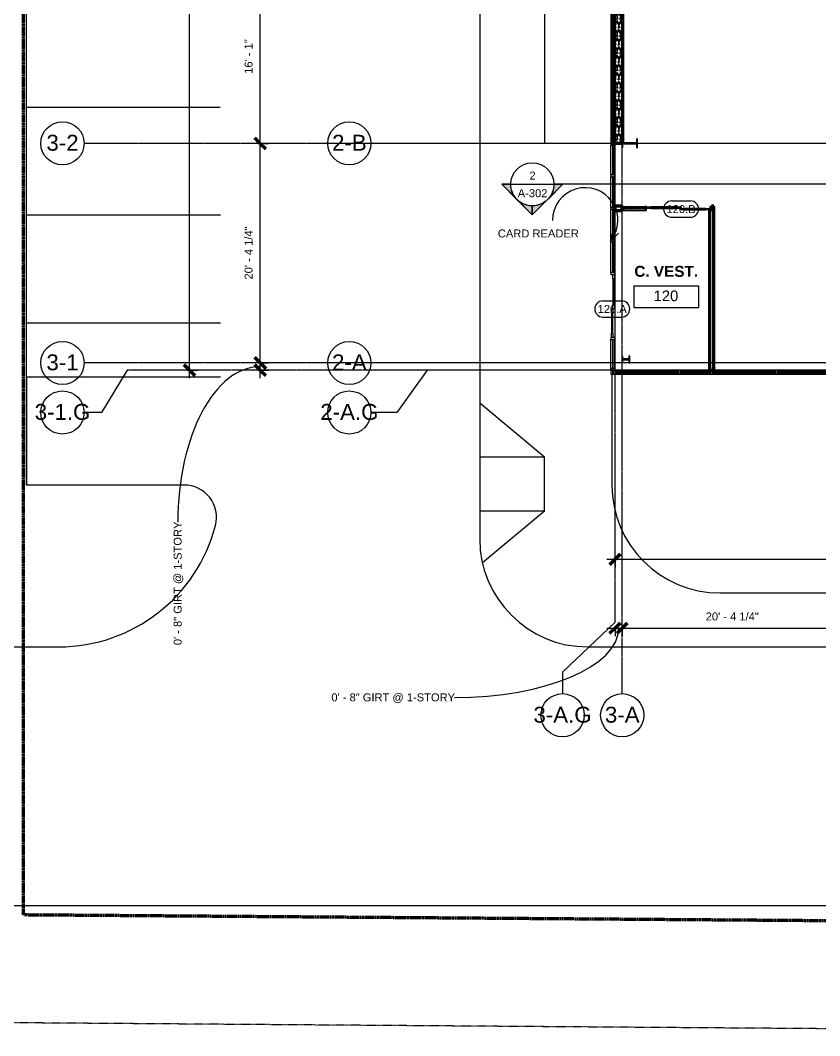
# Model space of a CAD drawing. Header units: inches. Extents: x 15537 to 31673, y -30778 to -16067.
# Drawn here: x 21401 to 22289, y -23536 to -22406 of the extents above; entities that cross this region are included whole.
import ezdxf

# ---------------------------------------------------------------- set-up
doc = ezdxf.new("R2010")
doc.units = ezdxf.units.IN
doc.header["$MEASUREMENT"] = 0
for name, pattern in [('Center 1_4_', [0.53125, 0.25, -0.09375, 0.09375, -0.09375]), ('Grid Line 1_2_', [0.875, 0.5, -0.125, 0.125, -0.125]), ('Hidden', [0.28125, 0.1875, -0.09375])]:
    doc.linetypes.add(name, pattern=pattern)
for name, color, linetype, lineweight in [('A-ANNO-DIMS', 211, 'Continuous', 9), ('A-ANNO-DIMS-96', 211, 'Continuous', 9), ('A-AREA-IDEN', 2, 'Continuous', 9), ('A-DETL', 90, 'Continuous', 9), ('A-DOOR', 31, 'Continuous', 13), ('A-DOOR-IDEN', 31, 'Continuous', 9), ('A-GLAZ-CURT', 52, 'Continuous', 9), ('A-GLAZ-CWMG', 51, 'Continuous', 9), ('A-PROP-SBCK', 71, 'Hidden', 50), ('A-WALL', 113, 'Continuous', 13), ('A-WALL-PATT', 111, 'Continuous', 50), ('Conc', 7, 'Continuous', 9), ('EOP-PR', 4, 'Continuous', 9), ('G-ANNO-SYMB', 111, 'Continuous', 9), ('G-ANNO-TEXT', 231, 'Continuous', 9), ('I-WALL', 2, 'Continuous', 13), ('L-SITE-WALL', 31, 'Continuous', 13), ('PAINT', 190, 'Continuous', 9), ('PROP', 3, 'Center 1_4_', 9), ('S-COLS', 52, 'Continuous', 9), ('S-GRID', 1, 'Continuous', 9), ('S-GRID-IDEN', 1, 'Continuous', 9)]:
    doc.layers.add(name, color=color, linetype=linetype, lineweight=lineweight)
doc.styles.add('Arial', font='arial.ttf', dxfattribs={"height": 17.703593})
doc.styles.add('Arial_1', font='arial.ttf', dxfattribs={"height": 8.851796})
doc.styles.add('Arial_2', font='arial.ttf', dxfattribs={"height": 11.802395})
doc.styles.add('Arial_B_1', font='arialbd.ttf', dxfattribs={"height": 12.177074})
doc.dimstyles.new('Linear_-_3_32__Arial', dxfattribs={"dimscale": 12, "dimtxt": 9, "dimasz": 1, "dimexe": 0.75, "dimexo": 0.5, "dimgap": 0.5, "dimtad": 1, "dimrnd": 0.25, "dimzin": 1, "dimdsep": 46, "dimlunit": 4, "dimtxsty": 'Arial_1', "dimblk1": 'OBLIQUE', "dimblk2": 'OBLIQUE', "dimsah": 1, "dimcen": 0.09, "dimdle": 0.75, "dimazin": 0, "dimtfac": 1, "dimtdec": 4, "dimtix": 1, "dimtmove": 1, "dimatfit": 3, "dimfxl": 0, "dimtvp": 1, "dimfrac": 2, "dimtolj": 1, "dimtzin": 0, "dimarcsym": 0})
doc.dimstyles.new('Linear_-_3_32__Arial_1', dxfattribs={"dimscale": 12, "dimtxt": 9, "dimasz": 1, "dimexe": 0.75, "dimexo": 0.5, "dimgap": 0.5, "dimtad": 1, "dimrnd": 0.25, "dimzin": 1, "dimdsep": 46, "dimlunit": 4, "dimtxsty": 'Arial_1', "dimblk1": 'OBLIQUE', "dimblk2": 'OBLIQUE', "dimsah": 1, "dimcen": 0.09, "dimdle": 0.75, "dimazin": 0, "dimtfac": 1, "dimtdec": 4, "dimtix": 1, "dimtmove": 0, "dimatfit": 3, "dimfxl": 0, "dimtvp": 1, "dimfrac": 2, "dimtolj": 1, "dimtzin": 0, "dimarcsym": 0})
pattern_1 = [(0, (0, 0), (30.72, 7.68), [1.267, -21.773, 1.267, -21.773, -122.88]), (0, (0, 0), (30.72, 7.68), [-46.08, 1.267, -44.813, 1.267, -21.773, -53.76]), (0, (0, 0), (30.72, 7.68), [-115.2, 1.267, -14.093, 1.267, -37.133]), (120, (11.52, 3.84), (-22.0110751, 22.7643004), [1.267, -21.773, 1.267, -21.773, -122.88]), (120, (11.52, 3.84), (-22.0110751, 22.7643004), [-46.08, 1.267, -44.813, 1.267, -21.773, -53.76]), (120, (11.52, 3.84), (-22.0110751, 22.7643004), [-115.2, 1.267, -14.093, 1.267, -37.133]), (240, (15.36, 19.2), (-8.7089249, -30.4443004), [1.267, -21.773, 1.267, -21.773, -122.88]), (240, (15.36, 19.2), (-8.7089249, -30.4443004), [-46.08, 1.267, -44.813, 1.267, -21.773, -53.76]), (240, (15.36, 19.2), (-8.7089249, -30.4443004), [-115.2, 1.267, -14.093, 1.267, -37.133])]

# ---------------------------------------------------------------- blocks, each defined once
blk = doc.blocks.new('W-Wide Flange-C_- Enlarged11')
at = {"layer": 'S-COLS'}
h = blk.add_hatch(dxfattribs=at)
h.set_pattern_fill('FP_15', color=256, style=0, pattern_type=2)
h.set_pattern_definition([(135, (-22783.303, -22073.765), (-9.503515, -9.503515), []), (135, (-22797.703, -22073.765), (-9.503515, -9.503515), [])])
h.paths.add_polyline_path([(4, -4.1), (4, -3.7), (0.8, -3.7), (0.3, -3.5), (0.1, -3), (0.1, 3), (0.3, 3.5), (0.8, 3.7), (4, 3.7), (4, 4.1), (-4, 4.1), (-4, 3.7), (-0.8, 3.7), (-0.3, 3.5), (-0.1, 3), (-0.1, -3), (-0.3, -3.5), (-0.8, -3.7), (-4, -3.7), (-4, -4.1)], flags=0)
at = {"layer": 'S-COLS', "lineweight": 30}
for p, q in [((4, 4.1), (-4, 4.1)), ((-4, 4.1), (-4, 3.7)), ((-4, 3.7), (-0.8, 3.7)), ((-0.1, 3), (-0.1, -3)), ((0.1, -3), (0.1, 3)), ((0.8, 3.7), (4, 3.7)), ((4, 3.7), (4, 4.1)), ((-0.8, -3.7), (-4, -3.7)), ((-4, -3.7), (-4, -4.1)), ((-4, -4.1), (4, -4.1)), ((4, -3.7), (0.8, -3.7)), ((4, -4.1), (4, -3.7))]:
    blk.add_line(p, q, dxfattribs=at)
for centre, start, end in [((-0.8, 3), 0, 90), ((0.8, 3), 90, 180), ((-0.8, -3), 270, 0), ((0.8, -3), 180, 270)]:
    blk.add_arc(centre, 0.691, start, end, dxfattribs=at)
blk = doc.blocks.new('W-Wide Flange-C_- Enlarged12')
at = {"layer": 'S-COLS'}
h = blk.add_hatch(dxfattribs=at)
h.set_pattern_fill('FP_17', color=256, style=0, pattern_type=2)
h.set_pattern_definition([(135, (-22543.053, -22077.89), (-9.503515, -9.503515), []), (135, (-22557.453, -22077.89), (-9.503515, -9.503515), [])])
h.paths.add_polyline_path([(5, -8.2), (5, -7.8), (0.8, -7.8), (0.3, -7.6), (0.1, -7.1), (0.1, 7.1), (0.3, 7.6), (0.8, 7.8), (5, 7.8), (5, 8.2), (-5, 8.2), (-5, 7.8), (-0.8, 7.8), (-0.3, 7.6), (-0.1, 7.1), (-0.1, -7.1), (-0.3, -7.6), (-0.8, -7.8), (-5, -7.8), (-5, -8.2)], flags=0)
at = {"layer": 'S-COLS', "lineweight": 30}
for p, q in [((5, 8.2), (-5, 8.2)), ((-5, 8.2), (-5, 7.8)), ((-5, 7.8), (-0.8, 7.8)), ((-0.1, 7.1), (-0.1, -7.1)), ((0.1, -7.1), (0.1, 7.1)), ((0.8, 7.8), (5, 7.8)), ((5, 7.8), (5, 8.2)), ((-0.8, -7.8), (-5, -7.8)), ((-5, -7.8), (-5, -8.2)), ((-5, -8.2), (5, -8.2)), ((5, -7.8), (0.8, -7.8)), ((5, -8.2), (5, -7.8))]:
    blk.add_line(p, q, dxfattribs=at)
for centre, start, end in [((-0.8, 7.1), 0, 90), ((0.8, 7.1), 90, 180), ((-0.8, -7.1), 270, 0), ((0.8, -7.1), 180, 270)]:
    blk.add_arc(centre, 0.691, start, end, dxfattribs=at)
blk = doc.blocks.new('System Panel - _- Enlarged7')
at = {"layer": 'A-GLAZ-CURT', "lineweight": 13}
for p, q in [((16.53125, -0.25), (-16.53125, -0.25)), ((-16.53125, -0.25), (-16.53125, -1.25)), ((-16.53125, -1.25), (16.53125, -1.25)), ((16.53125, -1.25), (16.53125, -0.25))]:
    blk.add_line(p, q, dxfattribs=at)
blk = doc.blocks.new('Rectangular Mul_- Enlarged35')
at = {"layer": 'A-GLAZ-CWMG'}
for p, q in [((22278.7, -22795.4), (22311.8, -22795.4)), ((22278.7, -22799.9), (22311.8, -22799.9))]:
    blk.add_line(p, q, dxfattribs=at)
blk = doc.blocks.new('Rectangular Mul_- Enlarged36')
at = {"layer": 'A-GLAZ-CWMG', "lineweight": 20}
for p, q in [((-2, 3), (0, 3)), ((-2, -1.5), (-2, 3)), ((0, 3), (0, -1.5)), ((0, -1.5), (-2, -1.5))]:
    blk.add_line(p, q, dxfattribs=at)
blk = doc.blocks.new('System Panel - _- Enlarged8')
at = {"layer": 'A-GLAZ-CURT', "lineweight": 13}
for p, q in [((17.09375, -0.25), (-17.09375, -0.25)), ((-17.09375, -0.25), (-17.09375, -1.25)), ((-17.09375, -1.25), (17.09375, -1.25)), ((17.09375, -1.25), (17.09375, -0.25))]:
    blk.add_line(p, q, dxfattribs=at)
blk = doc.blocks.new('Rectangular Mul_- Enlarged19')
at = {"layer": 'A-GLAZ-CWMG'}
for p, q in [((26281.5, -22759.2), (26281.5, -22725)), ((26286, -22759.2), (26286, -22725))]:
    blk.add_line(p, q, dxfattribs=at)
blk = doc.blocks.new('Rectangular Mul_- Enlarged20')
at = {"layer": 'A-GLAZ-CWMG', "lineweight": 20}
for p, q in [((-1, 3), (1, 3)), ((-1, -1.5), (-1, 3)), ((1, 3), (1, -1.5)), ((1, -1.5), (-1, -1.5))]:
    blk.add_line(p, q, dxfattribs=at)
blk = doc.blocks.new('Rectangular Mul_- Enlarged18')
at = {"layer": 'A-GLAZ-CWMG'}
for p, q in [((26281.5, -22795.4), (26281.5, -22761.2)), ((26286, -22795.4), (26286, -22761.2))]:
    blk.add_line(p, q, dxfattribs=at)
blk = doc.blocks.new('Rectangular Mul_- Enlarged8')
at = {"layer": 'A-GLAZ-CWMG', "lineweight": 20}
for p, q in [((-1, 3), (1, 3)), ((-1, -1.5), (-1, 3)), ((1, 3), (1, -1.5)), ((1, -1.5), (-1, -1.5))]:
    blk.add_line(p, q, dxfattribs=at)
blk = doc.blocks.new('Rectangular Mul_- Enlarged38')
at = {"layer": 'A-GLAZ-CWMG'}
for p, q in [((22170.1, -22799.9), (22204.3, -22799.9)), ((22171.5, -22795.4), (22204.3, -22795.4))]:
    blk.add_line(p, q, dxfattribs=at)
blk = doc.blocks.new('System Panel - _- Enlarged1')
at = {"layer": 'A-GLAZ-CURT', "lineweight": 13}
for p, q in [((17.09375, -0.25), (-17.09375, -0.25)), ((-17.09375, -0.25), (-17.09375, -1.25)), ((-17.09375, -1.25), (17.09375, -1.25)), ((17.09375, -1.25), (17.09375, -0.25))]:
    blk.add_line(p, q, dxfattribs=at)
at = {"layer": 'A-GLAZ-CURT'}
for p, q in [((-17.09375, -1.25), (-17.09375, -0.25)), ((17.09375, -0.25), (-17.09375, -0.25)), ((-17.09375, -1.25), (17.09375, -1.25)), ((17.09375, -0.25), (17.09375, -1.25))]:
    blk.add_line(p, q, dxfattribs=at)
blk = doc.blocks.new('Rectangular Mul_- Enlarged5')
at = {"layer": 'A-GLAZ-CWMG'}
for p, q in [((24100.1, -22795.4), (24133, -22795.4)), ((24100.1, -22799.9), (24134.3, -22799.9))]:
    blk.add_line(p, q, dxfattribs=at)
blk = doc.blocks.new('System Panel - _- Enlarged2')
at = {"layer": 'A-GLAZ-CURT', "lineweight": 13}
for p, q in [((16.53125, 1.25), (-16.53125, 1.25)), ((-16.53125, 1.25), (-16.53125, 0.25)), ((-16.53125, 0.25), (16.53125, 0.25)), ((16.53125, 0.25), (16.53125, 1.25))]:
    blk.add_line(p, q, dxfattribs=at)
at = {"layer": 'A-GLAZ-CURT'}
for p, q in [((-16.53125, 0.25), (-16.53125, 1.25)), ((16.53125, 1.25), (-16.53125, 1.25)), ((-16.53125, 0.25), (16.53125, 0.25)), ((16.53125, 1.25), (16.53125, 0.25))]:
    blk.add_line(p, q, dxfattribs=at)
blk = doc.blocks.new('Rectangular Mul_- Enlarged21')
at = {"layer": 'A-GLAZ-CWMG'}
for p, q in [((26123.4, -22752.2), (26123.4, -22785.3)), ((26127.9, -22752.2), (26127.9, -22785.3))]:
    blk.add_line(p, q, dxfattribs=at)
blk = doc.blocks.new('Rectangular Mul_- Enlarged39')
at = {"layer": 'A-GLAZ-CWMG', "lineweight": 20}
for p, q in [((-2, 1.5), (0, 1.5)), ((-2, -3), (-2, 1.5)), ((0, 1.5), (0, -3)), ((0, -3), (-2, -3))]:
    blk.add_line(p, q, dxfattribs=at)
blk = doc.blocks.new('Rectangular Mul_- Enlarged40')
at = {"layer": 'A-GLAZ-CWMG', "lineweight": 20}
for p, q in [((0, 1.5), (-2, 1.5)), ((-2, 1.5), (-2, -3)), ((0, -3), (0, 1.5)), ((-2, -3), (0, -3))]:
    blk.add_line(p, q, dxfattribs=at)
blk = doc.blocks.new('System Panel - _- Enlarged3')
at = {"layer": 'A-GLAZ-CURT', "lineweight": 13}
for p, q in [((17.09375, 1.25), (-17.09375, 1.25)), ((-17.09375, 1.25), (-17.09375, 0.25)), ((-17.09375, 0.25), (17.09375, 0.25)), ((17.09375, 0.25), (17.09375, 1.25))]:
    blk.add_line(p, q, dxfattribs=at)
at = {"layer": 'A-GLAZ-CURT'}
for p, q in [((-17.09375, 0.25), (-17.09375, 1.25)), ((17.09375, 1.25), (-17.09375, 1.25)), ((-17.09375, 0.25), (17.09375, 0.25)), ((17.09375, 1.25), (17.09375, 0.25))]:
    blk.add_line(p, q, dxfattribs=at)
blk = doc.blocks.new('Rectangular Mul_- Enlarged41')
at = {"layer": 'A-GLAZ-CWMG'}
for p, q in [((22057, -22614.4), (22057, -22580.2)), ((22061.5, -22613.1), (22061.5, -22580.2))]:
    blk.add_line(p, q, dxfattribs=at)
blk = doc.blocks.new('Rectangular Mul_- Enlarged25')
at = {"layer": 'A-GLAZ-CWMG', "lineweight": 20}
for p, q in [((-1, 1.5), (1, 1.5)), ((-1, -3), (-1, 1.5)), ((1, 1.5), (1, -3)), ((1, -3), (-1, -3))]:
    blk.add_line(p, q, dxfattribs=at)
blk = doc.blocks.new('Rectangular Mul_- Enlarged11')
at = {"layer": 'A-GLAZ-CWMG'}
for p, q in [((26160.8, -22799.9), (26126.6, -22799.9)), ((26160.8, -22795.4), (26128, -22795.4))]:
    blk.add_line(p, q, dxfattribs=at)
blk = doc.blocks.new('Rectangular Mul_- Enlarged15')
at = {"layer": 'A-GLAZ-CWMG', "lineweight": 20}
for p, q in [((-1, 1.5), (1, 1.5)), ((-1, -3), (-1, 1.5)), ((1, 1.5), (1, -3)), ((1, -3), (-1, -3))]:
    blk.add_line(p, q, dxfattribs=at)
blk = doc.blocks.new('Rectangular Mul_- Enlarged42')
at = {"layer": 'A-GLAZ-CWMG'}
for p, q in [((22057, -22686.8), (22057, -22652.6)), ((22061.5, -22686.8), (22061.5, -22652.6))]:
    blk.add_line(p, q, dxfattribs=at)
blk = doc.blocks.new('Sliding Door - _- Enlarged0')
at = {"layer": 'A-DOOR'}
for p, q in [((-35.2, 2.5), (-30.2, 2.5)), ((-30.2, 0.7), (-35.2, 0.7)), ((-30.2, 2.5), (-30.2, 0.7)), ((-1.8, 2.5), (-30.2, 2.5)), ((-30.2, 1.2), (-30.2, 2)), ((-30.2, 2), (-1.8, 2)), ((-1.8, 1.2), (-30.2, 1.2)), ((-30.2, 0.7), (-1.8, 0.7)), ((-1.8, 2.5), (3.2, 2.5)), ((-1.8, 0.7), (-1.8, 2.5)), ((-1.8, 2), (-1.8, 1.2)), ((3.2, 0.7), (-1.8, 0.7)), ((3.2, 2.5), (3.2, 0.7)), ((3.2, -1), (3.2, 0.7)), ((3.2, 0.7), (8.2, 0.7)), ((8.2, 0.7), (8.2, -1)), ((30.2, 0.7), (8.2, 0.7)), ((8.2, -0.5), (8.2, 0.2)), ((8.2, 0.2), (30.2, 0.2)), ((30.2, -1), (30.2, 0.7)), ((30.2, 0.7), (35.2, 0.7)), ((30.2, 0.2), (30.2, -0.5)), ((8.2, -1), (3.2, -1)), ((30.2, -0.5), (8.2, -0.5)), ((8.2, -1), (30.2, -1)), ((35.2, -1), (30.2, -1))]:
    blk.add_line(p, q, dxfattribs=at)
blk = doc.blocks.new('System Panel - _- Enlarged9')
at = {"layer": 'A-GLAZ-CURT', "lineweight": 13}
for p, q in [((16.1, 1.2), (-16.1, 1.2)), ((-16.1, 1.2), (-16.1, 0.2)), ((-16.1, 0.2), (16.1, 0.2)), ((16.1, 0.2), (16.1, 1.2))]:
    blk.add_line(p, q, dxfattribs=at)
at = {"layer": 'A-GLAZ-CURT'}
for p, q in [((-16.1, 0.2), (-16.1, 1.2)), ((16.1, 1.2), (-16.1, 1.2)), ((-16.1, 0.2), (16.1, 0.2)), ((16.1, 1.2), (16.1, 0.2))]:
    blk.add_line(p, q, dxfattribs=at)
blk = doc.blocks.new('Rectangular Mul_- Enlarged45')
at = {"layer": 'A-GLAZ-CWMG'}
for p, q in [((22057, -22793.4), (22057, -22761.2)), ((22061.5, -22793.4), (22061.5, -22761.2))]:
    blk.add_line(p, q, dxfattribs=at)
blk = doc.blocks.new('Sliding Door - _- Enlarged1')
at = {"layer": 'A-DOOR'}
for p, q in [((-35.2, 2.5), (-30.2, 2.5)), ((-30.2, 0.7), (-35.2, 0.7)), ((-30.2, 2.5), (-30.2, 0.7)), ((-1.8, 2.5), (-30.2, 2.5)), ((-30.2, 1.2), (-30.2, 2)), ((-30.2, 2), (-1.8, 2)), ((-1.8, 1.2), (-30.2, 1.2)), ((-30.2, 0.7), (-1.8, 0.7)), ((-1.8, 2.5), (3.2, 2.5)), ((-1.8, 0.7), (-1.8, 2.5)), ((-1.8, 2), (-1.8, 1.2)), ((3.2, 0.7), (-1.8, 0.7)), ((3.2, 2.5), (3.2, 0.7)), ((3.2, -1), (3.2, 0.7)), ((3.2, 0.7), (8.2, 0.7)), ((8.2, 0.7), (8.2, -1)), ((30.2, 0.7), (8.2, 0.7)), ((8.2, -0.5), (8.2, 0.2)), ((8.2, 0.2), (30.2, 0.2)), ((30.2, -1), (30.2, 0.7)), ((30.2, 0.7), (35.2, 0.7)), ((30.2, 0.2), (30.2, -0.5)), ((8.2, -1), (3.2, -1)), ((30.2, -0.5), (8.2, -0.5)), ((8.2, -1), (30.2, -1)), ((35.2, -1), (30.2, -1))]:
    blk.add_line(p, q, dxfattribs=at)
blk = doc.blocks.new('System Panel - _- Enlarged19')
at = {"layer": 'A-GLAZ-CURT', "lineweight": 13}
for p, q in [((11.5, -0.3), (-11.5, -0.3)), ((-11.5, -0.3), (-11.5, -1.3)), ((-11.5, -1.3), (11.5, -1.3)), ((11.5, -1.3), (11.5, -0.3))]:
    blk.add_line(p, q, dxfattribs=at)
at = {"layer": 'A-GLAZ-CURT'}
for p, q in [((11.5, -0.3), (-11.5, -0.3)), ((-11.5, -1.3), (-11.5, -0.3)), ((-11.5, -1.3), (11.5, -1.3)), ((11.5, -0.3), (11.5, -1.3))]:
    blk.add_line(p, q, dxfattribs=at)
blk = doc.blocks.new('Rectangular Mul_- Enlarged81')
at = {"layer": 'A-GLAZ-CWMG'}
for p, q in [((22071.6, -22613.2), (22094.6, -22613.2)), ((22071.6, -22617.7), (22094.6, -22617.7))]:
    blk.add_line(p, q, dxfattribs=at)
blk = doc.blocks.new('Rectangular Mul_- Enlarged49')
at = {"layer": 'A-GLAZ-CWMG', "lineweight": 20}
for p, q in [((-2, 3), (0, 3)), ((-2, -1.5), (-2, 3)), ((0, 3), (0, -1.5)), ((0, -1.5), (-2, -1.5))]:
    blk.add_line(p, q, dxfattribs=at)
blk = doc.blocks.new('Rectangular Mul_- Enlarged82')
at = {"layer": 'A-GLAZ-CWMG', "lineweight": 20}
for p, q in [((0, 3), (-2, 3)), ((-2, 3), (-2, -1.5)), ((0, -1.5), (0, 3)), ((-2, -1.5), (0, -1.5))]:
    blk.add_line(p, q, dxfattribs=at)
blk = doc.blocks.new('Section - Secti_- Enlarged0')
at = {"layer": 'G-ANNO-SYMB'}
h = blk.add_hatch(color=256, dxfattribs=at)
edge = h.paths.add_edge_path(flags=0)
edge.add_line((-0.427, 0.177), (-0.25, 0.354))
edge.add_line((-0.25, 0.354), (-0.25, 0.25))
edge.add_arc((-0.25, 0), 0.25, 90, 135)
h = blk.add_hatch(color=256, dxfattribs=at)
edge = h.paths.add_edge_path(flags=0)
edge.add_arc((-0.25, 0), 0.25, 45, 90)
edge.add_line((-0.25, 0.25), (-0.25, 0.354))
edge.add_line((-0.25, 0.354), (-0.073, 0.177))
h = blk.add_hatch(color=256, dxfattribs=at)
edge = h.paths.add_edge_path(flags=0)
edge.add_arc((-0.25, 0), 0.25, 137.9216, 180)
edge.add_line((-0.5, 0), (-0.604, 0))
edge.add_line((-0.604, 0), (-0.436, 0.168))
h = blk.add_hatch(color=256, dxfattribs=at)
edge = h.paths.add_edge_path(flags=0)
edge.add_line((-0.064, 0.168), (0.104, 0))
edge.add_line((0.104, 0), (0, 0))
edge.add_arc((-0.25, 0), 0.25, 0, 42.0784)
for p, q in [((-0.25, 0.354), (-0.604, 0)), ((-0.25, 0.354), (-0.427, 0.177)), ((-0.25, 0.354), (0.104, 0)), ((-0.25, 0.25), (-0.25, 0.354)), ((-0.073, 0.177), (-0.25, 0.354)), ((-0.25, 0.354), (-0.25, 0.25)), ((-0.436, 0.168), (-0.604, 0)), ((0.104, 0), (-0.064, 0.168)), ((-0.604, 0), (-0.5, 0)), ((0, 0), (0.104, 0)), ((-0.5, 0), (-0.604, 0)), ((0, 0), (0.104, 0))]:
    blk.add_line(p, q, dxfattribs=at)
for start, end in [(360, 180), (90, 135), (45, 90), (137.9216, 180), (0, 42.0784), (180, 360)]:
    blk.add_arc((-0.25, 0), 0.25, start, end, dxfattribs=at)
blk = doc.blocks.new('Grid - Grid Hea_- Enlarged0')
at = {"layer": 'S-GRID-IDEN'}
blk.add_circle((0, 0), 0.25, dxfattribs=at)
blk = doc.blocks.new('DIMBLOCK1-First_- Enlarged0')
at = {"layer": 'A-ANNO-DIMS-96', "lineweight": 50}
for p, q in [((21667.3, -22787.3), (21661.3, -22781.3)), ((21667.3, -22787.3), (21673.3, -22793.3)), ((21667.3, -22795.3), (21661.3, -22789.3)), ((21667.3, -22795.3), (21673.3, -22801.3))]:
    blk.add_line(p, q, dxfattribs=at)
at = {"layer": 'A-ANNO-DIMS-96'}
for p, q in [((21664.8, -22787.3), (21676.3, -22787.3)), ((21667.3, -22787.3), (21664.8, -22787.3)), ((21667.3, -22804.3), (21667.3, -22787.3)), ((21664.8, -22795.3), (21676.3, -22795.3)), ((21667.3, -22795.3), (21664.8, -22795.3))]:
    blk.add_line(p, q, dxfattribs=at)
blk.add_ellipse((21667.3, -22964.5), major_axis=(0, 173.2), ratio=0.529501, start_param=0, end_param=1.570796, dxfattribs=at)
at = {"layer": 'A-ANNO-DIMS-96', "color": 0, "insert": (21571, -23101.2), "char_height": 8.852, "width": 163.994, "attachment_point": 1, "rotation": 90, "line_spacing_factor": 0.938532, "style": 'Arial_1'}
blk.add_mtext('0\' - 8" GIRT @ 1-STORY', dxfattribs=at)
blk = doc.blocks.new('_Oblique')
at = {"color": 0, "linetype": 'ByBlock', "lineweight": -2}
blk.add_line((-0.5, -0.5), (0.5, 0.5), dxfattribs=at)
blk = doc.blocks.new('DIMBLOCK2-First_- Enlarged0')
at = {"layer": 'A-ANNO-DIMS-96', "lineweight": 50}
for p, q in [((21667.3, -22543.1), (21661.3, -22537.1)), ((21667.3, -22543.1), (21673.3, -22549.1)), ((21667.3, -22787.3), (21661.3, -22781.3)), ((21667.3, -22787.3), (21673.3, -22793.3))]:
    blk.add_line(p, q, dxfattribs=at)
at = {"layer": 'A-ANNO-DIMS-96'}
for p, q in [((21664.8, -22543.1), (21676.3, -22543.1)), ((21667.3, -22543.1), (21664.8, -22543.1)), ((21667.3, -22787.3), (21667.3, -22543.1)), ((21664.8, -22787.3), (21676.3, -22787.3)), ((21667.3, -22787.3), (21664.8, -22787.3))]:
    blk.add_line(p, q, dxfattribs=at)
at = {"layer": 'A-ANNO-DIMS-96', "color": 0, "insert": (21649.8, -22694.5), "char_height": 8.852, "width": 70.449, "attachment_point": 1, "rotation": 90, "line_spacing_factor": 0.938532, "style": 'Arial_1'}
blk.add_mtext('20\' - 4 1/4"', dxfattribs=at)
blk = doc.blocks.new('DIMBLOCK3-First_- Enlarged0')
at = {"layer": 'A-ANNO-DIMS-96', "lineweight": 50}
for p, q in [((21667.3, -22350.1), (21661.3, -22344.1)), ((21667.3, -22350.1), (21673.3, -22356.1)), ((21667.3, -22543.1), (21661.3, -22537.1)), ((21667.3, -22543.1), (21673.3, -22549.1))]:
    blk.add_line(p, q, dxfattribs=at)
at = {"layer": 'A-ANNO-DIMS-96'}
for p, q in [((21664.8, -22350.1), (21676.3, -22350.1)), ((21667.3, -22350.1), (21664.8, -22350.1)), ((21667.3, -22543.1), (21667.3, -22350.1)), ((21664.8, -22543.1), (21676.3, -22543.1)), ((21667.3, -22543.1), (21664.8, -22543.1))]:
    blk.add_line(p, q, dxfattribs=at)
at = {"layer": 'A-ANNO-DIMS-96', "color": 0, "insert": (21649.8, -22465.7), "char_height": 8.85, "width": 45.858, "attachment_point": 1, "rotation": 90, "line_spacing_factor": 0.938532, "style": 'Arial_1'}
blk.add_mtext('16\' - 1"', dxfattribs=at)
blk = doc.blocks.new('DIMBLOCK12-Firs_- Enlarged0')
at = {"layer": 'A-ANNO-DIMS-96'}
for p, q in [((22052.6, -23082.3), (22069.6, -23082.3)), ((22061.6, -23081.7), (22061.6, -23091.3)), ((22061.6, -23082.3), (22061.6, -23081.7)), ((22069.6, -23079.8), (22069.6, -23091.3)), ((22069.6, -23082.3), (22069.6, -23079.8))]:
    blk.add_line(p, q, dxfattribs=at)
at = {"layer": 'A-ANNO-DIMS-96', "lineweight": 50}
for p, q in [((22061.6, -23082.3), (22055.6, -23088.3)), ((22061.6, -23082.3), (22067.6, -23076.3)), ((22069.6, -23082.3), (22063.6, -23088.3)), ((22069.6, -23082.3), (22075.6, -23076.3))]:
    blk.add_line(p, q, dxfattribs=at)
at = {"layer": 'A-ANNO-DIMS-96'}
blk.add_ellipse((21883, -23082.3), major_axis=(182.7, 0), ratio=0.421748, start_param=4.712389, end_param=6.283185, dxfattribs=at)
at = {"layer": 'A-ANNO-DIMS-96', "color": 0, "insert": (21746.3, -23154.8), "char_height": 8.852, "width": 163.994, "attachment_point": 1, "line_spacing_factor": 0.938532, "style": 'Arial_1'}
blk.add_mtext('0\' - 8" GIRT @ 1-STORY', dxfattribs=at)
blk = doc.blocks.new('DIMBLOCK13-Firs_- Enlarged0')
at = {"layer": 'A-ANNO-DIMS-96', "lineweight": 50}
for p, q in [((22069.6, -23082.3), (22063.6, -23088.3)), ((22069.6, -23082.3), (22075.6, -23076.3)), ((22313.9, -23082.3), (22307.9, -23088.3)), ((22313.9, -23082.3), (22319.9, -23076.3))]:
    blk.add_line(p, q, dxfattribs=at)
at = {"layer": 'A-ANNO-DIMS-96'}
for p, q in [((22069.6, -23079.8), (22069.6, -23091.3)), ((22069.6, -23082.3), (22069.6, -23079.8)), ((22069.6, -23082.3), (22313.9, -23082.3)), ((22313.9, -23079.8), (22313.9, -23091.3)), ((22313.9, -23082.3), (22313.9, -23079.8))]:
    blk.add_line(p, q, dxfattribs=at)
at = {"layer": 'A-ANNO-DIMS-96', "color": 0, "insert": (22162.4, -23064.8), "char_height": 8.852, "width": 70.449, "attachment_point": 1, "line_spacing_factor": 0.938532, "style": 'Arial_1'}
blk.add_mtext('20\' - 4 1/4"', dxfattribs=at)
blk = doc.blocks.new('DIMBLOCK42-Firs_- Enlarged0')
at = {"layer": 'A-ANNO-DIMS-96', "lineweight": 50}
for p, q in [((22061.6, -23005.7), (22067.6, -22999.7)), ((22807.4, -23005.7), (22813.4, -22999.7)), ((22061.6, -23005.7), (22055.6, -23011.7)), ((22807.4, -23005.7), (22801.4, -23011.7))]:
    blk.add_line(p, q, dxfattribs=at)
at = {"layer": 'A-ANNO-DIMS-96'}
for p, q in [((22061.6, -23003.2), (22061.6, -23014.7)), ((22061.6, -23005.7), (22061.6, -23003.2)), ((22807.4, -23003.2), (22807.4, -23014.7)), ((22807.4, -23005.7), (22807.4, -23003.2)), ((22052.6, -23005.7), (22816.4, -23005.7))]:
    blk.add_line(p, q, dxfattribs=at)
at = {"layer": 'A-ANNO-DIMS-96', "color": 0, "insert": (22405.2, -22988.2), "char_height": 8.852, "width": 70.449, "attachment_point": 1, "line_spacing_factor": 0.938532, "style": 'Arial_1'}
blk.add_mtext('62\' - 1 3/4"', dxfattribs=at)
blk = doc.blocks.new('DIMBLOCK43-Firs_- Enlarged0')
at = {"layer": 'A-ANNO-DIMS-96', "lineweight": 50}
for p, q in [((21588.5, -20891.6), (21582.5, -20885.6)), ((21588.5, -20891.6), (21594.5, -20897.6)), ((21588.5, -22795.3), (21582.5, -22789.3)), ((21588.5, -22795.3), (21594.5, -22801.3))]:
    blk.add_line(p, q, dxfattribs=at)
at = {"layer": 'A-ANNO-DIMS-96'}
for p, q in [((21586, -20891.6), (21597.5, -20891.6)), ((21588.5, -20891.6), (21586, -20891.6)), ((21588.5, -22804.3), (21588.5, -20882.6)), ((21586, -22795.3), (21597.5, -22795.3)), ((21588.5, -22795.3), (21586, -22795.3))]:
    blk.add_line(p, q, dxfattribs=at)
at = {"layer": 'A-ANNO-DIMS-96', "color": 0, "insert": (21571, -21876.2), "char_height": 8.852, "width": 78.591, "attachment_point": 1, "rotation": 90, "line_spacing_factor": 0.938532, "style": 'Arial_1'}
blk.add_mtext('158\' - 7 3/4"', dxfattribs=at)
blk = doc.blocks.new('Door Tag - Door_- Enlarged0')
at = {"layer": 'A-DOOR-IDEN'}
for p, q in [((-0.109375, 0.09375), (0.109375, 0.09375)), ((-0.109375, -0.09375), (0.109375, -0.09375))]:
    blk.add_line(p, q, dxfattribs=at)
for centre, start, end in [((-0.109375, 0), 90, 270), ((0.109375, 0), 270, 90)]:
    blk.add_arc(centre, 0.09375, start, end, dxfattribs=at)
blk = doc.blocks.new('Room Tag - Room_- Enlarged0')
at = {"layer": 'A-AREA-IDEN'}
for p, q in [((-0.375, -0.0625), (-0.375, -0.3125)), ((-0.375, -0.0625), (0.375, -0.0625)), ((0.375, -0.0625), (0.375, -0.3125)), ((-0.375, -0.3125), (0.375, -0.3125))]:
    blk.add_line(p, q, dxfattribs=at)

msp = doc.modelspace()

# ---------------------------------------------------------------- hatches: boundary and pattern name
at = {"layer": 'A-WALL-PATT', "lineweight": 9}
h = msp.add_hatch(dxfattribs=at)
h.set_pattern_fill('FP_16', color=256, style=0, pattern_type=2)
h.set_pattern_definition([(0, (0, 0), (0, 12), []), (90, (0, 0), (-12, 7e-16), [])])
h.paths.add_polyline_path([(22059.89, -22542.178), (22060.89, -22542.178), (22060.89, -22337.303), (22059.89, -22337.303), (22059.89, -22355.278)], flags=0)
h = msp.add_hatch(dxfattribs=at)
h.set_pattern_fill('FP_14', color=256, style=0, pattern_type=2)
h.set_pattern_definition([(161.57, (0.48, 0.48), (-3.839953776, -1.544e-05), [0, -27.322, 3.034, 0]), (18.43, (-0.48, 0.48), (-3.839953776, 1.544e-05), [0, -27.322, 3.034, 0]), (108.43, (0.48, 0.48), (1.919622, -9.60052459), [9.106, -21.25]), (71.57, (-0.48, 0.48), (1.919622, 9.60052459), [9.106, -21.25])])
h.paths.add_polyline_path([(22061.64, -22542.178), (22069.64, -22542.178), (22069.64, -22337.303), (22061.64, -22337.303), (22061.64, -22538.053)], flags=0)
h = msp.add_hatch(dxfattribs=at)
h.set_pattern_fill('FP_13', color=256, style=0, pattern_type=2)
h.set_pattern_definition(pattern_1)
h.paths.add_polyline_path([(22069.64, -22617.803), (22069.64, -22617.178), (22061.515, -22617.178), (22061.515, -22617.803)], flags=0)
h = msp.add_hatch(dxfattribs=at)
h.set_pattern_fill('FP_13', color=256, style=0, pattern_type=2)
h.set_pattern_definition(pattern_1)
h.paths.add_polyline_path([(22166.765, -22795.428), (22167.39, -22795.428), (22167.39, -22617.803), (22166.765, -22617.803), (22166.765, -22745.653)], flags=0)
h = msp.add_hatch(dxfattribs=at)
h.set_pattern_fill('FP_13', color=256, style=0, pattern_type=2)
h.set_pattern_definition(pattern_1)
h.paths.add_polyline_path([(22167.39, -22795.428), (22171.515, -22795.428), (22171.515, -22613.678), (22170.89, -22613.678), (22170.89, -22794.803), (22167.39, -22794.803)], flags=0)

# ---------------------------------------------------------------- linework, layer by layer
at = {"layer": 'A-DETL'}
for p, q in [((21404.735, -22688.069), (21404.735, -22676.069)), ((21404.735, -22874.069), (21404.735, -22862.069))]:
    msp.add_line(p, q, dxfattribs=at)
for centre in [(21403.235, -22682.069), (21403.235, -22868.069)]:
    msp.add_circle(centre, 1, dxfattribs=at)
at = {"layer": 'A-PROP-SBCK'}
for p, q in [((21404.235, -23401.254), (21404.235, -19438.181)), ((23472.145, -23416.401), (21404.235, -23401.254))]:
    msp.add_line(p, q, dxfattribs=at)
at = {"layer": 'A-WALL'}
for p, q in [((22058.39, -22336.553), (22058.39, -22542.928)), ((22059.89, -22336.553), (22059.89, -22542.928)), ((22060.89, -22337.303), (22060.89, -22542.178)), ((22061.64, -22337.303), (22061.64, -22542.178)), ((22069.64, -22337.303), (22069.64, -22538.053)), ((22059.89, -22542.178), (22069.64, -22542.178)), ((22062.14, -22613.678), (22062.14, -22617.178)), ((22062.14, -22613.678), (22069.64, -22613.678)), ((22062.14, -22617.178), (22069.64, -22617.178)), ((22167.39, -22794.803), (22167.39, -22617.803)), ((22169.015, -22613.678), (22170.89, -22613.678)), ((22170.89, -22794.803), (22170.89, -22613.678)), ((22167.39, -22794.803), (22170.89, -22794.803))]:
    msp.add_line(p, q, dxfattribs=at)
at = {"layer": 'Conc'}
for p, q in [((21911.235, -19983.101), (21911.235, -22983.086)), ((21407.235, -22923.086), (21407.235, -19989.336)), ((21983.235, -21722.928), (21983.235, -22542.928)), ((21983.235, -22542.928), (22058.015, -22542.928)), ((22058.14, -22799.928), (22058.14, -22923.086)), ((22178.14, -23043.086), (22811.015, -23043.086)), ((22031.235, -23103.086), (23200.608, -23103.086))]:
    msp.add_line(p, q, dxfattribs=at)
for centre in [(22178.14, -22923.086), (22031.235, -22983.086)]:
    msp.add_arc(centre, 120, 180, 270, dxfattribs=at)
at = {"layer": 'EOP-PR'}
for p, q in [((21407.235, -22803.086), (21407.235, -22923.086)), ((21983.235, -22892.071), (21911.235, -22832.071)), ((21983.235, -22892.071), (21911.235, -22892.071)), ((21983.235, -22952.067), (21983.235, -22892.071)), ((21582.663, -22923.086), (21407.235, -22923.086)), ((21983.235, -22952.067), (21911.235, -22952.067)), ((21983.235, -22952.067), (21914.2, -23009.597)), ((20912.235, -23103.086), (21443.235, -23103.086)), ((23326.512, -23391.086), (20912.235, -23391.086))]:
    msp.add_line(p, q, dxfattribs=at)
for centre, radius, start, end in [((21582.663, -22959.086), 36, 345.522488, 90), ((21443.235, -22923.086), 180, 270, 345.522488)]:
    msp.add_arc(centre, radius, start, end, dxfattribs=at)
at = {"layer": 'G-ANNO-SYMB'}
for p in [(21945.661, -22588.63), (26309.888, -22588.63)]:
    msp.add_line(p, (21993.661, -22588.63), dxfattribs=at)
at = {"layer": 'G-ANNO-TEXT', "color": 145}
for q in [(22059.784, -22639.702), (22065.383, -22642.866)]:
    msp.add_line((22056.679, -22651.731), q, dxfattribs=at)
msp.add_arc((22028.351, -22628.828), 36.428, 321.044748, 180, dxfattribs=at)
at = {"layer": 'I-WALL', "lineweight": 50}
for p, q in [((22069.64, -22613.053), (22061.515, -22613.053)), ((22061.515, -22613.053), (22061.515, -22617.803)), ((22061.515, -22617.803), (22069.64, -22617.803)), ((22069.64, -22617.803), (22069.64, -22613.053)), ((22166.765, -22617.803), (22166.765, -22795.428)), ((22169.015, -22617.803), (22166.765, -22617.803)), ((22171.515, -22613.053), (22169.015, -22613.053)), ((22169.015, -22613.053), (22169.015, -22617.803)), ((22171.515, -22795.428), (22171.515, -22613.053)), ((22166.765, -22795.428), (22171.515, -22795.428))]:
    msp.add_line(p, q, dxfattribs=at)
at = {"layer": 'L-SITE-WALL', "lineweight": 50}
for p, q in [((22058.015, -22336.553), (22058.015, -22542.928)), ((22070.39, -22542.753), (22070.39, -22336.553)), ((22058.015, -22542.928), (22069.64, -22542.928))]:
    msp.add_line(p, q, dxfattribs=at)
at = {"layer": 'PAINT'}
for p, q in [((21622.796, -22503.087), (21406.796, -22503.087)), ((21623.235, -22623.086), (21407.235, -22623.086)), ((21623.235, -22743.086), (21407.235, -22743.086)), ((21623.235, -22803.086), (21407.235, -22803.086))]:
    msp.add_line(p, q, dxfattribs=at)
at = {"layer": 'PROP'}
msp.add_line((23352.161, -23535.525), (20984.235, -23518.181), dxfattribs=at)
at = {"layer": 'S-GRID', "linetype": 'Grid Line 1_2_'}
for p, q in [((22069.64, -23155.101), (22069.64, -20130.849)), ((22061.64, -23075.72), (22061.64, -20178.849)), ((26427.342, -22543.053), (21471.359, -22543.053)), ((26719.064, -22543.053), (21790.207, -22543.053)), ((26427.342, -22787.303), (21471.359, -22787.303)), ((26719.064, -22787.303), (21790.207, -22787.303)), ((26379.342, -22795.303), (21519.359, -22795.303)), ((26671.064, -22795.303), (21852.863, -22795.303))]:
    msp.add_line(p, q, dxfattribs=at)
at = {"layer": 'S-GRID'}
for p, q in [((21519.359, -22795.303), (21490.595, -22842.422)), ((21852.863, -22795.303), (21819.188, -22842.422)), ((21490.595, -22842.422), (21471.359, -22842.422)), ((21819.188, -22842.422), (21790.207, -22842.422)), ((22061.64, -23075.72), (22003.237, -23131.101)), ((22003.237, -23131.101), (22003.237, -23155.101))]:
    msp.add_line(p, q, dxfattribs=at)

# ---------------------------------------------------------------- block references
at = {"layer": 'A-AREA-IDEN', "xscale": 95.99999999999994, "yscale": 95.99999999999994, "zscale": 95.99999999999994}
msp.add_blockref('Room Tag - Room_- Enlarged0', (22118.493, -22695.573), dxfattribs=at)
at = {"layer": 'A-DOOR'}
msp.add_blockref('Sliding Door - _- Enlarged1', (22131.828, -22616.178), dxfattribs=at)
at = {"layer": 'A-DOOR', "rotation": 270.0000000000001}
msp.add_blockref('Sliding Door - _- Enlarged0', (22058.515, -22723.99), dxfattribs=at)
at = {"layer": 'A-DOOR-IDEN', "xscale": 95.99999999999994, "yscale": 95.99999999999994, "zscale": 95.99999999999994}
for p in [(22135.077, -22616.178), (22058.515, -22727.239)]:
    msp.add_blockref('Door Tag - Door_- Enlarged0', p, dxfattribs=at)
at = {"layer": 'A-GLAZ-CURT'}
for name, p, rotation in [('System Panel - _- Enlarged2', (22058.515, -22561.709), 270.0000000000001), ('System Panel - _- Enlarged3', (22058.515, -22597.334), 270.0000000000001), ('System Panel - _- Enlarged3', (22058.515, -22633.522), 270.0000000000001), ('System Panel - _- Enlarged19', (22083.14, -22616.178), 180), ('System Panel - _- Enlarged3', (22058.515, -22669.709), 270.0000000000001), ('System Panel - _- Enlarged9', (22058.515, -22777.303), 270.0000000000001), ('System Panel - _- Enlarged1', (22078.671, -22798.428), 180), ('System Panel - _- Enlarged1', (22114.859, -22798.428), 180), ('System Panel - _- Enlarged1', (22151.046, -22798.428), 180), ('System Panel - _- Enlarged8', (22187.234, -22798.428), 180), ('System Panel - _- Enlarged8', (22223.421, -22798.428), 180), ('System Panel - _- Enlarged8', (22259.609, -22798.428), 180), ('System Panel - _- Enlarged7', (22295.234, -22798.428), 180)]:
    msp.add_blockref(name, p, dxfattribs=dict(at, rotation=rotation))
at = {"layer": 'A-GLAZ-CWMG'}
for name, p, rotation in [('Rectangular Mul_- Enlarged40', (22058.515, -22543.178), 90.00000000000006), ('Rectangular Mul_- Enlarged21', (48184.905, -45330.481), 180), ('Rectangular Mul_- Enlarged11', (44856.943, 3510.212), 270), ('Rectangular Mul_- Enlarged18', (44856.943, 3486.087), 270), ('Rectangular Mul_- Enlarged18', (44893.131, 3486.087), 270), ('Rectangular Mul_- Enlarged18', (45001.693, 3486.087), 270), ('Rectangular Mul_- Enlarged19', (45001.693, 3486.087), 270)]:
    msp.add_blockref(name, p, dxfattribs=dict(at, rotation=rotation))
at = {"layer": 'A-GLAZ-CWMG', "extrusion": (0, 0, -1), "rotation": 269.9999999999999}
for name, p in [('Rectangular Mul_- Enlarged25', (-22058.515, -22579.24)), ('Rectangular Mul_- Enlarged15', (-22058.515, -22615.428)), ('Rectangular Mul_- Enlarged15', (-22058.515, -22651.615)), ('Rectangular Mul_- Enlarged15', (-22058.515, -22687.803)), ('Rectangular Mul_- Enlarged15', (-22058.515, -22760.178)), ('Rectangular Mul_- Enlarged39', (-22058.515, -22795.428))]:
    msp.add_blockref(name, p, dxfattribs=at)
at = {"layer": 'A-GLAZ-CWMG'}
for name, p in [('Rectangular Mul_- Enlarged41', (0, 0)), ('Rectangular Mul_- Enlarged81', (0, 0)), ('Rectangular Mul_- Enlarged82', (22169.015, -22616.178)), ('Rectangular Mul_- Enlarged42', (0, 0)), ('Rectangular Mul_- Enlarged45', (0, 0)), ('Rectangular Mul_- Enlarged5', (-1966.187, 0)), ('Rectangular Mul_- Enlarged38', (0, 0)), ('Rectangular Mul_- Enlarged35', (0, 0))]:
    msp.add_blockref(name, p, dxfattribs=at)
at = {"layer": 'A-GLAZ-CWMG', "extrusion": (0, 0, -1)}
for name, p in [('Rectangular Mul_- Enlarged49', (-22069.64, -22616.178)), ('Rectangular Mul_- Enlarged8', (-22095.64, -22616.178)), ('Rectangular Mul_- Enlarged36', (-22057.015, -22798.428)), ('Rectangular Mul_- Enlarged8', (-22060.578, -22798.428)), ('Rectangular Mul_- Enlarged8', (-22096.765, -22798.428)), ('Rectangular Mul_- Enlarged8', (-22132.953, -22798.428)), ('Rectangular Mul_- Enlarged8', (-22169.14, -22798.428)), ('Rectangular Mul_- Enlarged8', (-22205.328, -22798.428)), ('Rectangular Mul_- Enlarged8', (-22241.515, -22798.428)), ('Rectangular Mul_- Enlarged20', (-22277.703, -22798.428))]:
    msp.add_blockref(name, p, dxfattribs=at)
at = {"layer": 'G-ANNO-SYMB', "extrusion": (0, 0, -1), "xscale": 95.99999999999994, "yscale": 95.99999999999994, "zscale": 95.99999999999994, "rotation": 180}
msp.add_blockref('Section - Secti_- Enlarged0', (-21993.661, -22588.63), dxfattribs=at)
at = {"layer": 'S-COLS', "rotation": 269.9999999999997}
for name, p in [('W-Wide Flange-C_- Enlarged12', (22077.89, -22543.053)), ('W-Wide Flange-C_- Enlarged11', (22073.765, -22783.303))]:
    msp.add_blockref(name, p, dxfattribs=at)
at = {"layer": 'S-GRID-IDEN', "xscale": 95.99999999999994, "yscale": 95.99999999999994, "zscale": 95.99999999999994}
for p, rotation in [((21447.359, -22543.053), 89.99999999999984), ((21766.207, -22543.053), 89.9999999999998), ((21447.359, -22787.303), 89.99999999999984), ((21766.207, -22787.303), 89.9999999999998), ((21447.359, -22842.422), 89.99999999999984), ((21766.207, -22842.422), 89.9999999999998)]:
    msp.add_blockref('Grid - Grid Hea_- Enlarged0', p, dxfattribs=dict(at, rotation=rotation))
for p in [(22003.237, -23179.101), (22069.64, -23179.101)]:
    msp.add_blockref('Grid - Grid Hea_- Enlarged0', p, dxfattribs=at)

# ---------------------------------------------------------------- texts
at = {"layer": 'A-AREA-IDEN', "attachment_point": 2, "line_spacing_factor": 0.938532}
for s, insert, char_height, width, style in [('C. VEST.', (22118.504, -22679.324), 12.1771, 82.08, 'Arial_B_1'), ('120', (22118.218, -22706.766), 11.8024, 32.832, 'Arial_2')]:
    msp.add_mtext(s, dxfattribs=dict(at, insert=insert, char_height=char_height, width=width, style=style))
at = {"layer": 'A-DOOR-IDEN', "char_height": 8.8518, "width": 38.556, "attachment_point": 2, "line_spacing_factor": 0.938532, "style": 'Arial_1'}
for s, insert in [('120.B', (22135.035, -22611.773)), ('120.A', (22058.474, -22722.835))]:
    msp.add_mtext(s, dxfattribs=dict(at, insert=insert))
at = {"layer": 'G-ANNO-SYMB', "attachment_point": 2, "line_spacing_factor": 0.938532, "style": 'Arial_1'}
for s, insert, char_height, width in [('2', (21969.968, -22574.461), 8.852, 8.208), ('A-302', (21969.968, -22594.097), 8.8518, 39.312)]:
    msp.add_mtext(s, dxfattribs=dict(at, insert=insert, char_height=char_height, width=width))
at = {"layer": 'G-ANNO-TEXT', "color": 145, "insert": (21931.361, -22638.872), "char_height": 8.8518, "width": 106.92, "attachment_point": 1, "line_spacing_factor": 0.938532, "style": 'Arial_1'}
msp.add_mtext('CARD READER', dxfattribs=at)
at = {"layer": 'S-GRID-IDEN', "char_height": 17.7036, "attachment_point": 2, "line_spacing_factor": 0.938532, "style": 'Arial'}
for s, insert, width in [('3-2', (21447.457, -22533.523), 42.552), ('2-B', (21766.304, -22533.523), 45.792), ('3-1', (21447.457, -22777.773), 42.552), ('2-A', (21766.304, -22777.773), 45.792), ('3-1.G', (21447.457, -22832.893), 73.656), ('2-A.G', (21766.304, -22832.893), 76.896), ('3-A.G', (22003.233, -23169.664), 76.896), ('3-A', (22069.636, -23169.664), 45.792)]:
    msp.add_mtext(s, dxfattribs=dict(at, insert=insert, width=width))

# ---------------------------------------------------------------- dimensions: what is measured, and where the dimension line sits
at = {"layer": 'A-ANNO-DIMS'}
for base, p1, p2, override, picture, middle in [((21588.483, -20891.553), (21579.997, -22795.303), (21579.997, -20891.553), {"dimpost": '<>', "dimfxl": 1903.75}, 'DIMBLOCK43-Firs_- Enlarged0', (21577.903, -21843.428)), ((21667.293, -22350.053), (21658.808, -22543.053), (21658.808, -22350.053), {"dimpost": '<>', "dimfxl": 193}, 'DIMBLOCK3-First_- Enlarged0', (21656.774, -22446.553)), ((21667.293, -22543.053), (21658.808, -22787.303), (21658.808, -22543.053), {"dimpost": '<>', "dimfxl": 244.25}, 'DIMBLOCK2-First_- Enlarged0', (21656.717, -22665.178))]:
    dim = msp.add_linear_dim(base=base, p1=p1, p2=p2, angle=90, dimstyle='Linear_-_3_32__Arial_1', override=override, dxfattribs=at)
    dim.commit()
    dim.dimension.update_dxf_attribs({"geometry": picture, "text_midpoint": middle})
dim = msp.add_linear_dim(base=(21667.293, -22787.303), p1=(21658.808, -22795.303), p2=(21658.808, -22787.303), angle=90, dimstyle='Linear_-_3_32__Arial', override={"dimpost": '<>GIRT @ 1-STORY', "dimfxl": 8}, dxfattribs=at)
dim.commit()
dim.dimension.update_dxf_attribs({"geometry": 'DIMBLOCK1-First_- Enlarged0', "text_midpoint": (21576.901, -23019.214), "dimtype": 160, "text_rotation": 90})
for base, p1, p2, override, picture, middle in [((22807.39, -23005.703), (22061.64, -22997.218), (22807.39, -22997.218), {"dimpost": '<>', "dimfxl": 745.75}, 'DIMBLOCK42-Firs_- Enlarged0', (22434.515, -22995.123)), ((22313.89, -23082.264), (22069.64, -23073.779), (22313.89, -23073.779), {"dimpost": '<>', "dimfxl": 244.25}, 'DIMBLOCK13-Firs_- Enlarged0', (22191.765, -23071.687))]:
    dim = msp.add_linear_dim(base=base, p1=p1, p2=p2, dimstyle='Linear_-_3_32__Arial_1', override=override, dxfattribs=at)
    dim.commit()
    dim.dimension.update_dxf_attribs({"geometry": picture, "text_midpoint": middle})
dim = msp.add_linear_dim(base=(22069.64, -23082.264), p1=(22061.64, -23075.72), p2=(22069.64, -23073.779), dimstyle='Linear_-_3_32__Arial', override={"dimpost": '<>GIRT @ 1-STORY', "dimfxl": 8.232098}, dxfattribs=at)
dim.commit()
dim.dimension.update_dxf_attribs({"geometry": 'DIMBLOCK12-Firs_- Enlarged0', "text_midpoint": (21828.288, -23160.654), "dimtype": 160})

doc.saveas('drawing.dxf')
